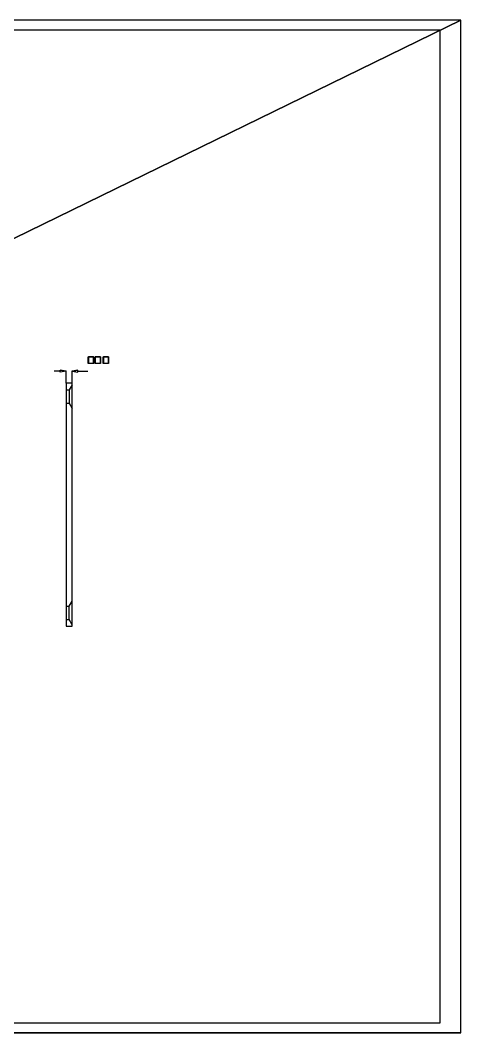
# Model space of a CAD drawing. Header units: metres. Extents: x 0 to 27, y 0 to 13.2.
# Drawn here: x 21.25 to 26.99, y 0 to 13.18 of the extents above; entities that cross this region are included whole.
import ezdxf

# ---------------------------------------------------------------- set-up
doc = ezdxf.new("R2010")
doc.units = ezdxf.units.M
doc.linetypes.add('AUSGEZOGEN', pattern=[0])
doc.layers.get('0').update_dxf_attribs({"linetype": 'AUSGEZOGEN'})

msp = doc.modelspace()

# ---------------------------------------------------------------- linework, layer by layer
for points in [[(0, 0), (26.986, 0), (0, 0), (26.986, 0), (26.986, 13.181), (0, 0), (26.986, 13.181), (0, 13.181), (0, 0)], [(0, 0), (26.986, 0), (26.986, 0), (26.986, 13.181), (26.986, 13.181), (0, 13.181), (0, 0)], [(0.268, 0.129), (26.718, 0.129), (26.718, 0.129), (26.718, 13.051), (26.718, 13.051), (0.268, 13.051), (0.268, 13.051), (0.268, 0.129)], [(22.139, 8.712), (22.139, 8.8), (22.139, 8.8), (22.21, 8.8), (22.21, 8.8), (22.21, 8.712), (22.21, 8.712), (22.139, 8.712)], [(22.142, 8.715), (22.207, 8.715), (22.207, 8.715), (22.207, 8.797), (22.207, 8.797), (22.142, 8.797), (22.142, 8.797), (22.142, 8.715)], [(22.228, 8.712), (22.228, 8.8), (22.228, 8.8), (22.298, 8.8), (22.298, 8.8), (22.298, 8.712), (22.298, 8.712), (22.228, 8.712)], [(22.23, 8.715), (22.296, 8.715), (22.296, 8.715), (22.296, 8.797), (22.296, 8.797), (22.23, 8.797), (22.23, 8.797), (22.23, 8.715)], [(22.332, 8.712), (22.332, 8.8), (22.332, 8.8), (22.403, 8.8), (22.403, 8.8), (22.403, 8.712), (22.403, 8.712), (22.332, 8.712)], [(22.335, 8.715), (22.4, 8.715), (22.4, 8.715), (22.4, 8.797), (22.4, 8.797), (22.335, 8.797), (22.335, 8.797), (22.335, 8.715)], [(21.773, 8.611), (21.696, 8.611)], [(21.773, 8.624), (21.85, 8.611), (21.773, 8.624), (21.85, 8.611), (21.85, 8.611), (21.773, 8.624), (21.85, 8.611), (21.773, 8.599), (21.773, 8.624)], [(21.85, 8.457), (21.85, 8.618)], [(22.004, 8.624), (21.927, 8.611), (22.004, 8.624), (21.927, 8.611), (21.927, 8.611), (22.004, 8.624), (21.927, 8.611), (22.004, 8.599), (22.004, 8.624)], [(21.927, 8.457), (21.927, 8.618)], [(22.004, 8.611), (22.132, 8.611)], [(21.85, 5.292), (21.927, 5.292), (21.927, 5.292), (21.927, 8.455), (21.927, 8.455), (21.85, 8.455), (21.85, 8.455), (21.85, 5.292)], [(21.927, 8.436), (21.888, 8.368), (21.888, 8.368), (21.888, 8.195), (21.888, 8.195), (21.927, 8.127)], [(21.85, 8.368), (21.888, 8.368)], [(21.85, 8.195), (21.888, 8.195)], [(21.85, 5.552), (21.888, 5.552)], [(21.927, 5.311), (21.888, 5.379), (21.888, 5.379), (21.888, 5.552), (21.888, 5.552), (21.927, 5.62)], [(21.85, 5.379), (21.888, 5.379)]]:
    msp.add_lwpolyline(points)

doc.saveas('drawing.dxf')
